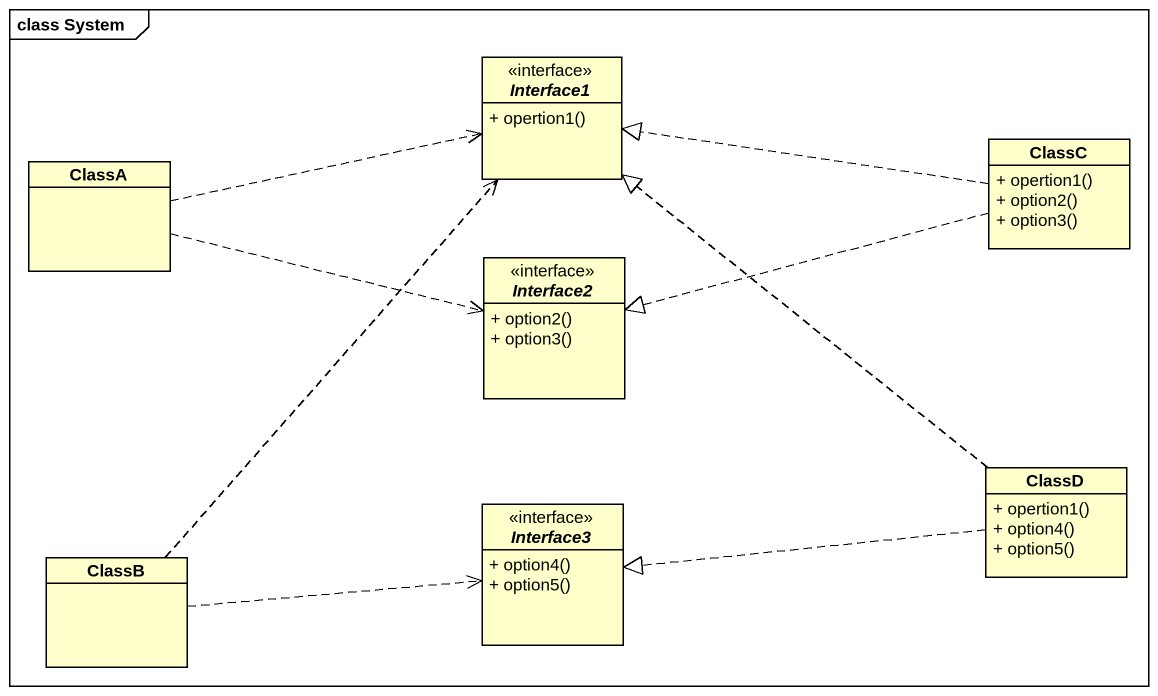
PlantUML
@startuml
mainframe class System
hide circle
hide empty members
skinparam classAttributeIconSize 0
interface Interface1 <<interface>> {
  + opertion1()
}
class ClassC {
  + opertion1()
  + option2()
  + option3()
}
class ClassA
interface Interface2 {
  + option2()
  + option3()
}
class ClassD {
  + opertion1()
  + option4()
  + option5()
}
class ClassB
interface Interface3 {
  + option4()
  + option5()
}
ClassC .left.|> Interface1
ClassC .left.|> Interface2
ClassA .right.> Interface1
ClassA .right.> Interface2
ClassD .up.|> Interface1
ClassD .left.|> Interface3
ClassB .up.> Interface1
ClassB .right.> Interface3
@enduml
